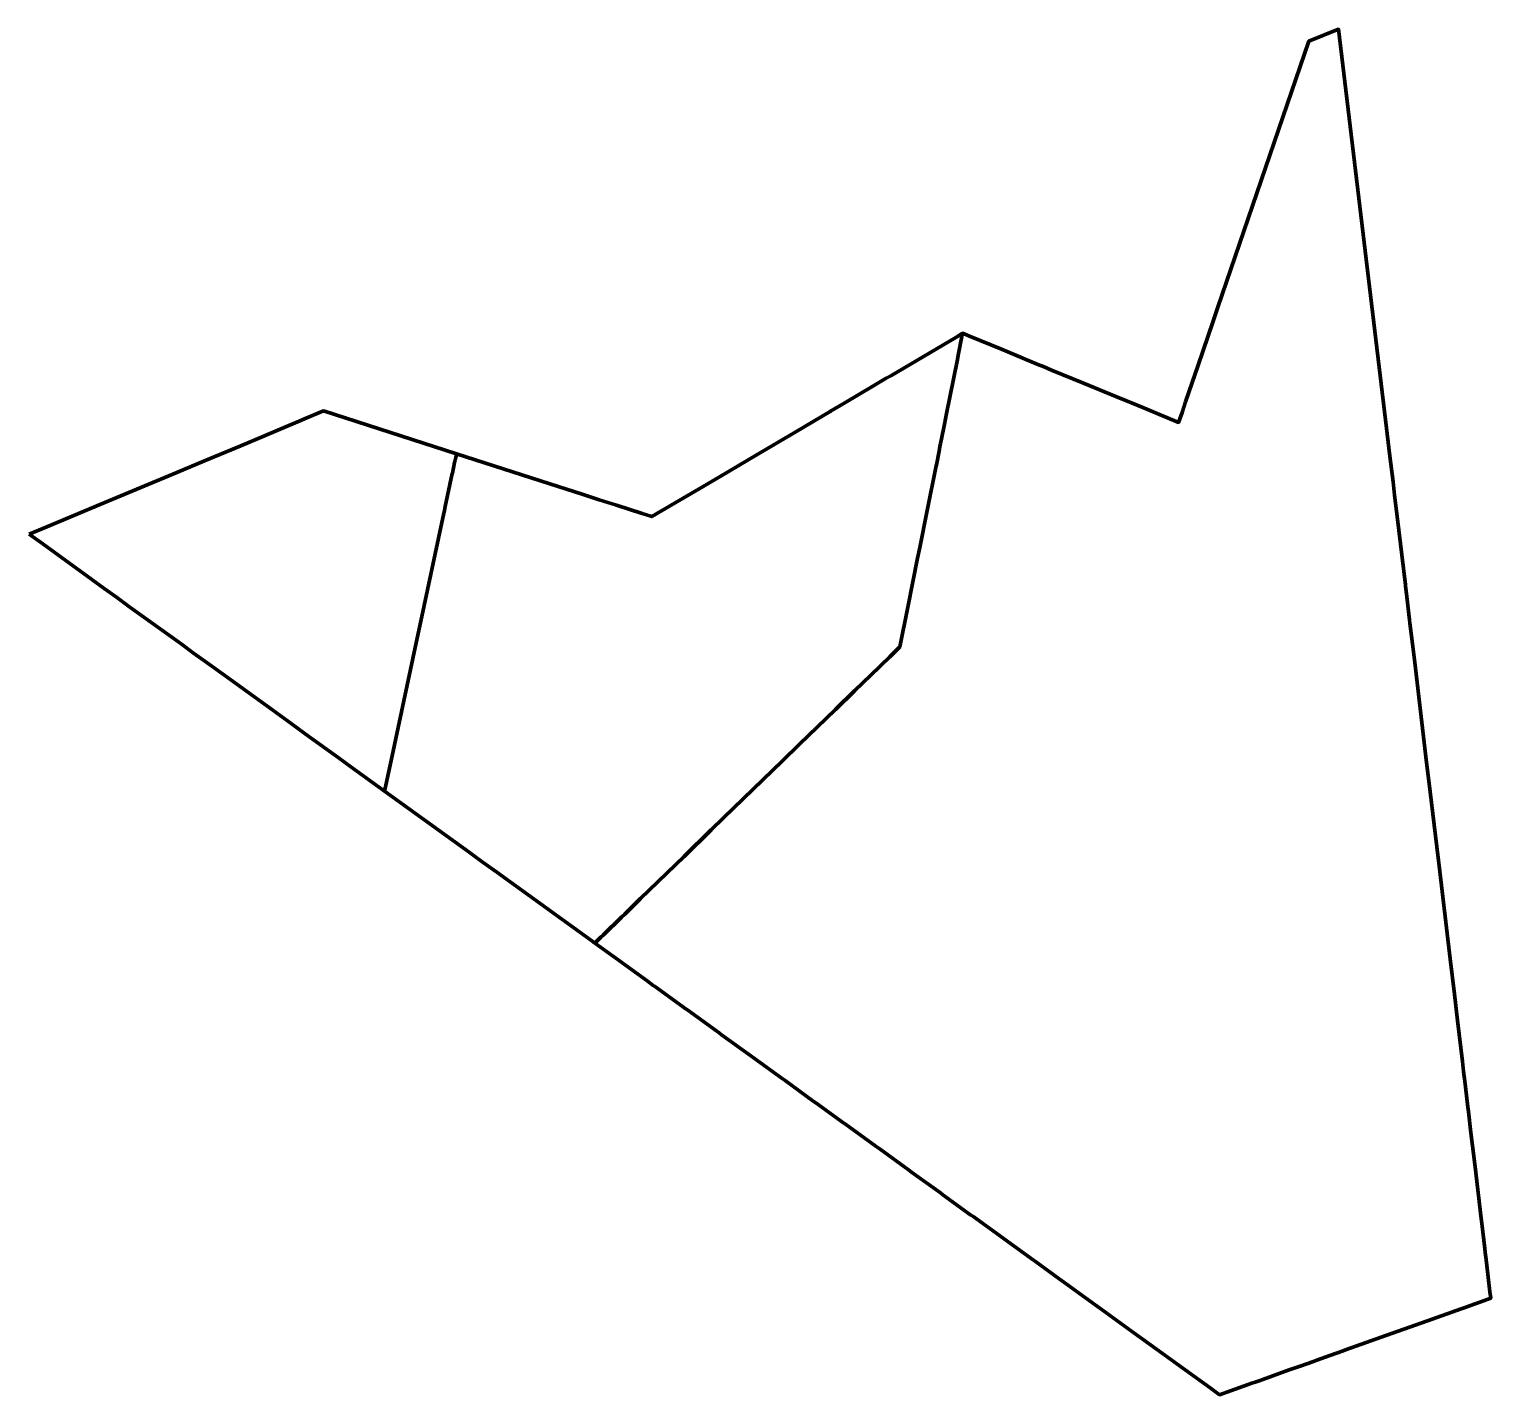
# Model space of a CAD drawing. Header units: metres. Extents: x 807571.4 to 807668.8, y 9157136.1 to 9157227.1.
import ezdxf

# ---------------------------------------------------------------- set-up
doc = ezdxf.new("R2010")
doc.units = ezdxf.units.M
doc.header["$MEASUREMENT"] = 0
doc.layers.add('2908-21115', color=1, linetype='Continuous')

msp = doc.modelspace()

# ---------------------------------------------------------------- linework, layer by layer
at = {"layer": '2908-21115', "color": 254, "lineweight": 70, "true_color": 0xcccccc}
msp.add_lwpolyline([(807609.102, 9157166.195), (807609.176, 9157166.141), (807610.503, 9157165.182), (807612.58, 9157163.681), (807613, 9157163.377), (807613.044, 9157163.345), (807613.087, 9157163.314), (807615.193, 9157161.792), (807615.3, 9157161.714), (807617.227, 9157160.321), (807617.382, 9157160.209), (807617.549, 9157160.088), (807619.498, 9157158.679), (807619.742, 9157158.502), (807621.583, 9157157.171), (807621.782, 9157157.028), (807623.667, 9157155.664), (807623.831, 9157155.546), (807625.711, 9157154.187), (807625.808, 9157154.117), (807627.847, 9157152.642), (807627.987, 9157152.541), (807628.12, 9157152.445), (807630.021, 9157151.07), (807630.213, 9157150.932), (807632.136, 9157149.542), (807632.307, 9157149.418), (807634.177, 9157148.066), (807634.294, 9157147.981), (807636.324, 9157146.513), (807636.41, 9157146.452), (807638.345, 9157145.052), (807638.471, 9157144.961), (807640.066, 9157143.808), (807640.518, 9157143.482), (807642.455, 9157142.081), (807642.922, 9157141.744), (807644.874, 9157140.332), (807645.59, 9157139.814), (807648.844, 9157137.462), (807649.723, 9157136.826), (807650.125, 9157136.535), (807650.753, 9157136.081), (807651.24, 9157136.255), (807652.909, 9157136.849), (807653.111, 9157136.921), (807653.393, 9157137.021), (807653.634, 9157137.107), (807655.395, 9157137.733), (807655.928, 9157137.923), (807656.117, 9157137.99), (807657.012, 9157138.309), (807657.242, 9157138.39), (807658.097, 9157138.695), (807658.977, 9157139.008), (807659.154, 9157139.071), (807662.22, 9157140.162), (807663.029, 9157140.45), (807664.605, 9157141.011), (807666.863, 9157141.814), (807667.123, 9157141.907), (807667.485, 9157142.036), (807668.089, 9157142.251), (807668.828, 9157142.513), (807668.775, 9157142.95), (807668.66, 9157143.914), (807668.496, 9157145.284), (807668.482, 9157145.399), (807668.408, 9157146.021), (807668.252, 9157147.327), (807668.209, 9157147.682), (807668.17, 9157148.006), (807668.028, 9157149.193), (807667.987, 9157149.536), (807667.824, 9157150.903), (807667.736, 9157151.635), (807667.611, 9157152.678), (807667.507, 9157153.553), (807667.337, 9157154.973), (807667.304, 9157155.249), (807667.14, 9157156.617), (807667.118, 9157156.801), (807667.019, 9157157.629), (807666.939, 9157158.298), (807666.611, 9157161.033), (807666.402, 9157162.786), (807666.118, 9157165.155), (807665.377, 9157171.347), (807665.335, 9157171.697), (807665.226, 9157172.611), (807664.698, 9157177.018), (807664.553, 9157178.232), (807663.756, 9157184.895), (807663.606, 9157186.146), (807663.442, 9157187.516), (807663.415, 9157187.745), (807663.231, 9157189.278), (807663.206, 9157189.49), (807663.188, 9157189.638), (807663.144, 9157190.003), (807663.135, 9157190.078), (807662.896, 9157192.082), (807662.612, 9157194.449), (807662.419, 9157196.063), (807662.313, 9157196.95), (807662.108, 9157198.664), (807661.819, 9157201.082), (807658.683, 9157227.122), (807658.683, 9157227.122), (807656.708, 9157226.335), (807650.642, 9157208.592), (807650.619, 9157208.523), (807650.303, 9157207.6), (807649.322, 9157204.731), (807648.704, 9157202.922), (807648.485, 9157202.281), (807648.244, 9157201.576), (807648.017, 9157200.913), (807647.705, 9157201.042), (807645.643, 9157201.892), (807645.253, 9157202.053), (807644.885, 9157202.205), (807644.537, 9157202.348), (807643.833, 9157202.639), (807641.688, 9157203.522), (807639.554, 9157204.402), (807639.045, 9157204.612), (807638.642, 9157204.779), (807636.632, 9157205.607), (807636.204, 9157205.783), (807634.067, 9157206.664), (807633.726, 9157206.805), (807633.618, 9157206.85), (807633.599, 9157206.754), (807633.328, 9157205.401), (807633.27, 9157205.108), (807632.526, 9157201.384), (807632.499, 9157201.252), (807632.386, 9157200.683), (807632.212, 9157199.814), (807632.11, 9157199.302), (807632.047, 9157198.987), (807631.867, 9157198.089), (807631.853, 9157198.02), (807631.258, 9157195.041), (807630.766, 9157192.576), (807630.621, 9157191.85), (807630.307, 9157190.28), (807629.968, 9157188.582), (807629.443, 9157185.953), (807628.759, 9157185.289), (807627.496, 9157184.063), (807626.437, 9157183.033), (807625.142, 9157181.776), (807622.726, 9157179.428), (807621.615, 9157178.35), (807617.689, 9157174.536), (807616.867, 9157173.738), (807615.047, 9157171.97), (807612.152, 9157169.158), (807611.098, 9157168.134), (807610.874, 9157167.917), (807609.648, 9157166.725), (807609.509, 9157166.59), (807609.506, 9157166.588), (807609.413, 9157166.496)], close=True, dxfattribs=at)
at = {"layer": '2908-21115', "color": 3, "lineweight": 70, "true_color": 0x00ff00}
msp.add_lwpolyline([(807595.166, 9157176.733), (807595.081, 9157176.332), (807600.732, 9157172.247), (807600.987, 9157172.062), (807601.601, 9157171.618), (807602.565, 9157170.921), (807603.458, 9157170.276), (807608.901, 9157166.341), (807609.102, 9157166.195), (807609.413, 9157166.496), (807609.506, 9157166.588), (807609.509, 9157166.59), (807609.648, 9157166.725), (807610.874, 9157167.917), (807611.098, 9157168.134), (807612.152, 9157169.158), (807615.047, 9157171.97), (807616.867, 9157173.738), (807617.689, 9157174.536), (807621.615, 9157178.35), (807622.726, 9157179.428), (807625.142, 9157181.776), (807626.437, 9157183.033), (807627.496, 9157184.063), (807628.759, 9157185.289), (807629.443, 9157185.953), (807629.968, 9157188.582), (807630.307, 9157190.28), (807630.621, 9157191.85), (807630.766, 9157192.576), (807631.258, 9157195.041), (807631.853, 9157198.02), (807631.867, 9157198.089), (807632.047, 9157198.987), (807632.11, 9157199.302), (807632.212, 9157199.814), (807632.386, 9157200.683), (807632.499, 9157201.252), (807632.526, 9157201.384), (807633.27, 9157205.108), (807633.328, 9157205.401), (807633.599, 9157206.754), (807633.618, 9157206.85), (807633.157, 9157206.578), (807628.827, 9157204.023), (807628.531, 9157203.848), (807627.644, 9157203.325), (807625.767, 9157202.218), (807624.801, 9157201.648), (807624.787, 9157201.639), (807622.49, 9157200.285), (807619.853, 9157198.729), (807617.45, 9157197.311), (807616.315, 9157196.641), (807614.454, 9157195.543), (807612.899, 9157194.626), (807612.254, 9157194.834), (807610.54, 9157195.386), (807609.396, 9157195.754), (807608.266, 9157196.118), (807607.206, 9157196.459), (807606.104, 9157196.814), (807599.879, 9157198.818), (807599.825, 9157198.565), (807599.788, 9157198.391), (807599.773, 9157198.32), (807599.755, 9157198.238), (807599.603, 9157197.527), (807599.597, 9157197.499), (807599.596, 9157197.492), (807599.127, 9157195.295), (807599.07, 9157195.026), (807599.008, 9157194.737), (807598.904, 9157194.247), (807598.9, 9157194.232), (807597.496, 9157187.653), (807597.19, 9157186.217), (807595.985, 9157180.57), (807595.583, 9157178.685)], close=True, dxfattribs=at)
at = {"layer": '2908-21115', "color": 6, "lineweight": 70, "true_color": 0xff00ff}
msp.add_lwpolyline([(807571.396, 9157193.457), (807572.3, 9157192.803), (807575.571, 9157190.438), (807576.392, 9157189.845), (807577.208, 9157189.255), (807578.113, 9157188.6), (807581.515, 9157186.141), (807582.357, 9157185.532), (807583.265, 9157184.875), (807584.434, 9157184.03), (807587.63, 9157181.719), (807588.604, 9157181.015), (807590.039, 9157179.978), (807591.995, 9157178.564), (807592.844, 9157177.95), (807595.081, 9157176.332), (807595.166, 9157176.733), (807595.583, 9157178.685), (807595.985, 9157180.57), (807597.19, 9157186.217), (807597.496, 9157187.653), (807598.9, 9157194.232), (807598.904, 9157194.247), (807599.008, 9157194.737), (807599.07, 9157195.026), (807599.127, 9157195.295), (807599.596, 9157197.492), (807599.597, 9157197.499), (807599.603, 9157197.527), (807599.755, 9157198.238), (807599.773, 9157198.32), (807599.788, 9157198.391), (807599.825, 9157198.565), (807599.879, 9157198.818), (807591.022, 9157201.67), (807589.749, 9157201.137), (807589.389, 9157200.987), (807588.703, 9157200.7), (807587.084, 9157200.022), (807585.491, 9157199.355), (807583.086, 9157198.349), (807581.245, 9157197.579), (807576.179, 9157195.458), (807572.579, 9157193.952)], close=True, dxfattribs=at)

doc.saveas('drawing.dxf')
